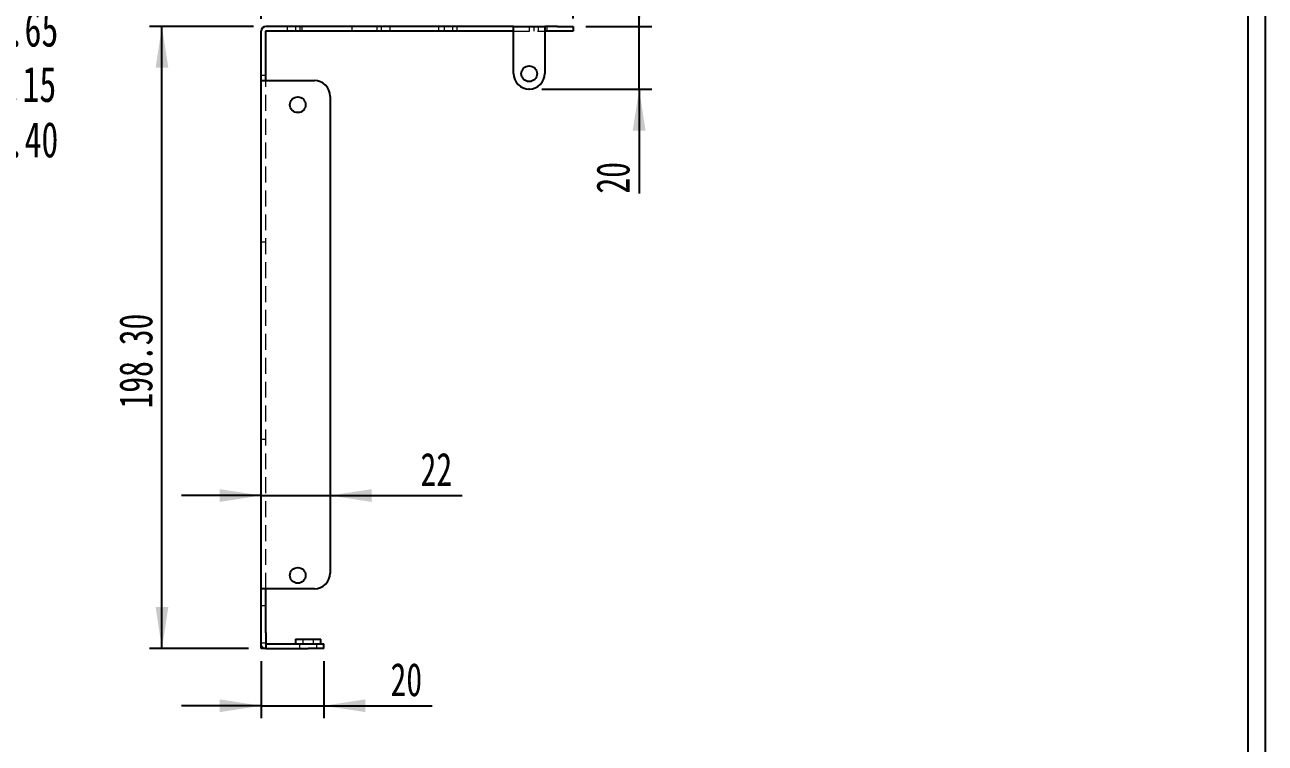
# Model space of a CAD drawing. Header units: millimetres. Extents: x 20 to 1161, y 26 to 820.
# Drawn here: x 765.9 to 1161, y 381.3 to 610.3 of the extents above; entities that cross this region are included whole.
import ezdxf

# ---------------------------------------------------------------- set-up
doc = ezdxf.new("R2010")
doc.units = ezdxf.units.MM
doc.header["$LTSCALE"] = 4
doc.header["$PDSIZE"] = -1
doc.linetypes.add('HIDDEN', pattern=[1.905, 1.27, -0.635])
for name, color, linetype in [('DIM', 102, 'Continuous'), ('SLD-0', 7, 'Continuous'), ('WORK', 6, 'Continuous')]:
    doc.layers.add(name, color=color, linetype=linetype)
doc.styles.add('SLDTEXTSTYLE12', font='TXT', dxfattribs={"width": 0.7})
doc.dimstyles.new('SLDDIMSTYLE1', dxfattribs={"dimtxt": 11.299913, "dimasz": 13.208, "dimexe": 0, "dimexo": 0.0625, "dimgap": 2.824978, "dimtad": 0, "dimtih": 1, "dimtoh": 1, "dimrnd": 1e-09, "dimzin": 4, "dimdsep": 46, "dimtxsty": 'SLDTEXTSTYLE12', "dimblk1": 'NONE', "dimblk2": 'NONE', "dimsah": 1, "dimcen": 0.09, "dimadec": 0, "dimazin": 1, "dimtfac": 1, "dimtofl": 0, "dimtmove": 0, "dimatfit": 3, "dimldrblk": 'NONE', "dimfxl": 1, "dimfrac": 2, "dimtolj": 1, "dimtzin": 12, "dimarcsym": 0})
doc.dimstyles.new('SLDDIMSTYLE2', dxfattribs={"dimtxt": 11.299913, "dimasz": 13.208, "dimexe": 0, "dimexo": 0.0625, "dimgap": 2.824978, "dimtad": 0, "dimtih": 1, "dimtoh": 1, "dimrnd": 1e-09, "dimzin": 12, "dimdsep": 46, "dimtxsty": 'SLDTEXTSTYLE12', "dimblk1": 'NONE', "dimblk2": 'NONE', "dimsah": 1, "dimcen": 0.09, "dimadec": 0, "dimazin": 3, "dimtfac": 1, "dimtofl": 0, "dimtmove": 0, "dimatfit": 3, "dimldrblk": 'NONE', "dimfxl": 1, "dimfrac": 2, "dimtolj": 1, "dimtzin": 12, "dimarcsym": 0})
doc.dimstyles.new('SLDDIMSTYLE8', dxfattribs={"dimtxt": 11.299913, "dimasz": 13.208, "dimexe": 0, "dimexo": 0.0625, "dimgap": 2.824978, "dimtad": 1, "dimrnd": 1e-09, "dimzin": 12, "dimdsep": 46, "dimtxsty": 'SLDTEXTSTYLE12', "dimsah": 1, "dimcen": 0.09, "dimadec": 0, "dimazin": 3, "dimtfac": 1, "dimtmove": 0, "dimatfit": 0, "dimfxl": 1, "dimfrac": 2, "dimtolj": 1, "dimtzin": 12, "dimarcsym": 0})
doc.dimstyles.new('SLDDIMSTYLE9', dxfattribs={"dimtxt": 11.299913, "dimasz": 13.208, "dimexe": 0, "dimexo": 0.0625, "dimgap": 2.824978, "dimtad": 1, "dimrnd": 1e-09, "dimzin": 4, "dimdsep": 46, "dimtxsty": 'SLDTEXTSTYLE12', "dimsah": 1, "dimcen": 0.09, "dimadec": 0, "dimazin": 1, "dimtfac": 1, "dimtofl": 0, "dimtmove": 0, "dimatfit": 3, "dimfxl": 1, "dimfrac": 2, "dimtolj": 1, "dimtzin": 12, "dimarcsym": 0})

# ---------------------------------------------------------------- blocks, each defined once
blk = doc.blocks.new('_D_22')
at = {"layer": 'Defpoints', "color": 0, "transparency": 16777216}
for p in [(498.07, 617.22), (738.47, 573.63), (641.82, 393.82)]:
    blk.add_point(p, dxfattribs=at)
at = {"layer": 'DIM', "color": 0, "lineweight": -2, "transparency": 16777216}
for p, q in [((498.14, 617.22), (685.63, 617.22)), ((685.63, 617.22), (712.05, 573.63)), ((712.05, 573.63), (738.47, 573.63))]:
    blk.add_line(p, q, dxfattribs=at)
at = {"layer": 'DIM', "color": 0, "transparency": 16777216, "insert": (760.41, 573.63), "char_height": 11.3, "attachment_point": 5, "style": 'SLDTEXTSTYLE12'}
blk.add_mtext('\\A1;223.40', dxfattribs=at)
blk = doc.blocks.new('_None')
blk = doc.blocks.new('_D_23')
at = {"layer": 'Defpoints', "color": 0, "transparency": 16777216}
for p in [(508.32, 619.97), (738.47, 591.29), (641.82, 393.82)]:
    blk.add_point(p, dxfattribs=at)
at = {"layer": 'DIM', "color": 0, "lineweight": -2, "transparency": 16777216}
for p, q in [((508.39, 619.97), (685.63, 619.97)), ((685.63, 619.97), (712.05, 591.29)), ((712.05, 591.29), (738.47, 591.29))]:
    blk.add_line(p, q, dxfattribs=at)
at = {"layer": 'DIM', "color": 0, "transparency": 16777216, "insert": (759.75, 591.29), "char_height": 11.3, "attachment_point": 5, "style": 'SLDTEXTSTYLE12'}
blk.add_mtext('\\A1;226.15', dxfattribs=at)
blk = doc.blocks.new('_D_24')
at = {"layer": 'Defpoints', "color": 0, "transparency": 16777216}
for p in [(508.32, 644.47), (738.47, 608.94), (641.82, 393.82)]:
    blk.add_point(p, dxfattribs=at)
at = {"layer": 'DIM', "color": 0, "lineweight": -2, "transparency": 16777216}
for p, q in [((508.39, 644.47), (685.63, 644.47)), ((685.63, 644.47), (712.05, 608.94)), ((712.05, 608.94), (738.47, 608.94))]:
    blk.add_line(p, q, dxfattribs=at)
at = {"layer": 'DIM', "color": 0, "transparency": 16777216, "insert": (760.41, 608.94), "char_height": 11.3, "attachment_point": 5, "style": 'SLDTEXTSTYLE12'}
blk.add_mtext('\\A1;250.65', dxfattribs=at)
blk = doc.blocks.new('_D_25')
at = {"layer": 'Defpoints', "color": 0, "transparency": 16777216}
for p in [(498.07, 647.22), (738.47, 626.6), (641.82, 393.82)]:
    blk.add_point(p, dxfattribs=at)
at = {"layer": 'DIM', "color": 0, "lineweight": -2, "transparency": 16777216}
for p, q in [((498.14, 647.22), (685.63, 647.22)), ((685.63, 647.22), (712.05, 626.6)), ((712.05, 626.6), (738.47, 626.6))]:
    blk.add_line(p, q, dxfattribs=at)
at = {"layer": 'DIM', "color": 0, "transparency": 16777216, "insert": (760.41, 626.6), "char_height": 11.3, "attachment_point": 5, "style": 'SLDTEXTSTYLE12'}
blk.add_mtext('\\A1;253.40', dxfattribs=at)
blk = doc.blocks.new('_D_27')
at = {"layer": 'DIM', "transparency": 16777216}
for p, q in [((698.47, 692.92), (674.42, 692.92)), ((718.47, 662.61), (698.47, 692.92)), ((718.47, 662.61), (738.47, 662.61))]:
    blk.add_line(p, q, dxfattribs=at)
at = {"layer": 'DIM', "transparency": 16777216, "insert": (738.47, 669.2), "char_height": 10.583, "attachment_point": 1, "style": 'SLDTEXTSTYLE12'}
blk.add_mtext('299.10', dxfattribs=at)
blk = doc.blocks.new('_D_54')
at = {"layer": 'WORK', "transparency": 16777216}
for p, q in [((961.57, 609.82), (961.57, 635.22)), ((944.54, 609.82), (965.57, 609.82)), ((961.57, 589.82), (961.57, 609.82)), ((930.54, 589.82), (965.57, 589.82)), ((961.57, 589.82), (961.57, 556.5))]:
    blk.add_line(p, q, dxfattribs=at)
for points in [[(961.57, 609.82), (963.6, 623.03), (959.53, 623.03)], [(961.57, 589.82), (959.53, 576.61), (963.6, 576.61)]]:
    blk.add_solid(points, dxfattribs=at)
at = {"layer": 'WORK', "transparency": 16777216, "insert": (947.92, 556.5), "char_height": 10.583, "attachment_point": 1, "rotation": 90, "style": 'SLDTEXTSTYLE12'}
blk.add_mtext('20', dxfattribs=at)
blk = doc.blocks.new('_D_55')
at = {"layer": 'WORK', "transparency": 16777216}
for p, q in [((841.14, 612.27), (841.14, 632.71)), ((940.54, 612.32), (940.54, 632.71)), ((841.14, 628.71), (940.54, 628.71))]:
    blk.add_line(p, q, dxfattribs=at)
for points in [[(841.14, 628.71), (854.35, 626.67), (854.35, 630.74)], [(940.54, 628.71), (927.33, 630.74), (927.33, 626.67)]]:
    blk.add_solid(points, dxfattribs=at)
at = {"layer": 'WORK', "transparency": 16777216, "insert": (878.3, 642.35), "char_height": 10.583, "attachment_point": 1, "style": 'SLDTEXTSTYLE12'}
blk.add_mtext('99.40', dxfattribs=at)
blk = doc.blocks.new('_D_56')
at = {"layer": 'WORK', "transparency": 16777216}
for p, q in [((841.14, 407.52), (841.14, 389.25)), ((861.14, 407.52), (861.14, 389.25)), ((841.14, 393.25), (815.74, 393.25)), ((841.14, 393.25), (861.14, 393.25)), ((861.14, 393.25), (895.62, 393.25))]:
    blk.add_line(p, q, dxfattribs=at)
for points in [[(841.14, 393.25), (827.93, 395.29), (827.93, 391.22)], [(861.14, 393.25), (874.35, 391.22), (874.35, 395.29)]]:
    blk.add_solid(points, dxfattribs=at)
at = {"layer": 'WORK', "transparency": 16777216, "insert": (882.37, 406.9), "char_height": 10.583, "attachment_point": 1, "style": 'SLDTEXTSTYLE12'}
blk.add_mtext('20', dxfattribs=at)
blk = doc.blocks.new('_D_57')
at = {"layer": 'WORK', "transparency": 16777216}
for p, q in [((838.69, 609.82), (805.57, 609.82)), ((809.57, 411.52), (809.57, 609.82)), ((837.14, 411.52), (805.57, 411.52))]:
    blk.add_line(p, q, dxfattribs=at)
for points in [[(809.57, 609.82), (807.54, 596.61), (811.6, 596.61)], [(809.57, 411.52), (811.6, 424.73), (807.54, 424.73)]]:
    blk.add_solid(points, dxfattribs=at)
at = {"layer": 'WORK', "transparency": 16777216, "insert": (795.93, 488), "char_height": 10.583, "attachment_point": 1, "rotation": 90, "style": 'SLDTEXTSTYLE12'}
blk.add_mtext('198.30', dxfattribs=at)
blk = doc.blocks.new('_D_58')
at = {"layer": 'WORK', "transparency": 16777216}
for p, q in [((841.14, 460.27), (815.74, 460.27)), ((841.14, 460.27), (863.14, 460.27)), ((863.14, 460.27), (905.18, 460.27))]:
    blk.add_line(p, q, dxfattribs=at)
for points in [[(841.14, 460.27), (827.93, 462.3), (827.93, 458.23)], [(863.14, 460.27), (876.35, 458.23), (876.35, 462.3)]]:
    blk.add_solid(points, dxfattribs=at)
at = {"layer": 'WORK', "transparency": 16777216, "insert": (891.93, 473.91), "char_height": 10.583, "attachment_point": 1, "style": 'SLDTEXTSTYLE12'}
blk.add_mtext('22', dxfattribs=at)

msp = doc.modelspace()

# ---------------------------------------------------------------- linework, layer by layer
at = {"layer": 'SLD-0'}
for p, q in [((1160.997, 820), (1160.997, 25.965)), ((1155.615, 31.347), (1155.615, 814.618))]:
    msp.add_line(p, q, dxfattribs=at)
at = {"layer": 'SLD-0', "linetype": 'Continuous', "lineweight": 25}
for p, q in [((921.543, 609.819), (842.693, 609.819)), ((921.543, 608.269), (921.543, 609.819)), ((921.543, 609.819), (931.543, 609.819)), ((931.543, 609.819), (931.543, 608.269)), ((935.543, 609.819), (931.543, 609.819)), ((935.543, 609.819), (940.543, 609.819)), ((940.543, 609.819), (940.543, 608.319)), ((841.143, 592.519), (841.143, 608.269)), ((842.643, 592.519), (842.643, 608.269)), ((921.543, 608.319), (842.693, 608.319)), ((921.543, 594.819), (921.543, 608.269)), ((935.543, 608.319), (931.543, 608.319)), ((931.543, 608.269), (931.543, 594.819)), ((940.543, 608.319), (935.543, 608.319)), ((841.143, 592.519), (842.693, 592.519)), ((841.143, 430.519), (841.143, 592.519)), ((842.693, 592.519), (858.143, 592.519)), ((863.143, 587.519), (863.143, 435.519)), ((842.693, 430.519), (841.143, 430.519)), ((841.143, 416.519), (841.143, 430.519)), ((842.643, 416.519), (842.643, 430.519)), ((858.143, 430.519), (842.693, 430.519)), ((841.143, 411.519), (841.143, 416.519)), ((842.643, 416.519), (842.643, 411.519)), ((842.643, 411.519), (841.143, 411.519)), ((842.643, 411.52), (842.693, 411.519)), ((842.693, 413.019), (856.143, 413.019)), ((842.693, 411.519), (856.143, 411.519)), ((852.143, 414.519), (852.143, 413.019)), ((852.143, 414.519), (860.143, 414.519)), ((856.143, 413.019), (861.143, 413.019)), ((861.143, 411.519), (856.143, 411.519)), ((860.143, 413.019), (860.143, 414.519)), ((861.143, 411.519), (861.143, 413.019))]:
    msp.add_line(p, q, dxfattribs=at)
at = {"layer": 'SLD-0', "linetype": 'HIDDEN', "lineweight": 18}
for p, q in [((849.443, 609.819), (849.443, 608.319)), ((852.243, 608.319), (852.243, 609.819)), ((853.593, 608.319), (853.593, 609.819)), ((854.143, 609.819), (854.143, 608.319)), ((870.143, 608.319), (870.143, 609.819)), ((878.093, 608.319), (878.093, 609.819)), ((879.443, 609.819), (879.443, 608.319)), ((882.243, 608.319), (882.243, 609.819)), ((897.643, 609.819), (897.643, 608.319)), ((899.443, 609.819), (899.443, 608.319)), ((902.243, 608.319), (902.243, 609.819)), ((903.593, 608.319), (903.593, 609.819)), ((926.643, 608.319), (926.643, 609.819)), ((928.093, 608.319), (928.093, 609.819)), ((929.443, 609.819), (929.443, 608.319)), ((932.243, 608.319), (932.243, 609.819)), ((921.543, 608.319), (931.543, 608.319)), ((842.643, 594.169), (841.143, 594.169)), ((842.643, 430.519), (842.643, 592.519)), ((841.143, 541.169), (842.643, 541.169)), ((842.643, 478.169), (841.143, 478.169)), ((841.143, 425.169), (842.643, 425.169)), ((842.643, 413.169), (841.143, 413.169)), ((853.393, 413.019), (853.393, 411.519)), ((854.493, 414.519), (854.493, 413.019)), ((857.793, 413.019), (857.793, 414.519)), ((858.893, 411.519), (858.893, 413.019))]:
    msp.add_line(p, q, dxfattribs=at)
at = {"layer": 'SLD-0', "linetype": 'Continuous', "lineweight": 25}
for centre in [(926.543, 594.719), (852.843, 584.819), (852.843, 434.819)]:
    msp.add_circle(centre, 2.5, dxfattribs=at)
for centre, radius, start, end in [((842.693, 608.269), 1.55, 90, 180), ((842.693, 608.269), 0.05, 90, 180), ((926.543, 594.819), 5, 180, 270), ((926.543, 594.819), 5, 270, 0), ((858.143, 587.519), 5, 0, 90), ((858.143, 435.519), 5, 270, 0), ((842.693, 413.069), 0.05, 180, 270)]:
    msp.add_arc(centre, radius, start, end, dxfattribs=at)
at = {"layer": 'SLD-0', "linetype": 'HIDDEN', "lineweight": 18}
msp.add_arc((842.693, 413.069), 1.55, 180, 268.15143, dxfattribs=at)
at = {"layer": 'WORK'}
msp.add_point((926.543, 589.819), dxfattribs=at)

# ---------------------------------------------------------------- dimensions: what is measured, and where the dimension line sits
at = {"layer": 'DIM'}
for feature_location, offset, dimstyle, picture, middle in [((670.424, 692.919), (68.043, -30.311), 'SLDDIMSTYLE1', '_D_27', (756.683, 662.609)), ((498.074, 647.219), (240.393, -20.621), 'SLDDIMSTYLE1', '_D_25', (760.407, 626.598)), ((508.324, 644.469), (230.143, -35.527), 'SLDDIMSTYLE2', '_D_24', (760.407, 608.943)), ((498.074, 617.219), (240.393, -43.588), 'SLDDIMSTYLE1', '_D_22', (760.407, 573.632)), ((508.324, 619.969), (230.143, -28.682), 'SLDDIMSTYLE2', '_D_23', (759.748, 591.287))]:
    dim = msp.add_ordinate_dim(feature_location=feature_location, offset=offset, dtype=0, origin=(641.824, 393.819), dimstyle=dimstyle, dxfattribs=at)
    dim.commit()
    dim.dimension.update_dxf_attribs({"geometry": picture, "text_midpoint": middle})
at = {"layer": 'WORK'}
for base, p1, p2, dimstyle, picture, middle in [((940.543, 628.706), (841.143, 608.269), (940.543, 608.319), 'SLDDIMSTYLE9', '_D_55', (893.203, 628.706)), ((863.143, 460.265), (841.143, 411.519), (863.143, 435.519), 'SLDDIMSTYLE8', '_D_58', (898.555, 460.265)), ((861.143, 393.254), (841.143, 411.519), (861.143, 411.519), 'SLDDIMSTYLE8', '_D_56', (888.997, 393.254))]:
    dim = msp.add_linear_dim(base=base, p1=p1, p2=p2, dimstyle=dimstyle, dxfattribs=at)
    dim.commit()
    dim.dimension.update_dxf_attribs({"geometry": picture, "text_midpoint": middle, "dimtype": 160})
for base, p1, p2, dimstyle, picture, middle in [((961.567, 609.819), (926.543, 589.819), (940.543, 609.819), 'SLDDIMSTYLE8', '_D_54', (961.567, 563.127)), ((809.569, 609.819), (841.143, 411.519), (842.693, 609.819), 'SLDDIMSTYLE9', '_D_57', (809.569, 506.217))]:
    dim = msp.add_linear_dim(base=base, p1=p1, p2=p2, angle=90, dimstyle=dimstyle, dxfattribs=at)
    dim.commit()
    dim.dimension.update_dxf_attribs({"geometry": picture, "text_midpoint": middle, "dimtype": 160})

doc.saveas('drawing.dxf')
